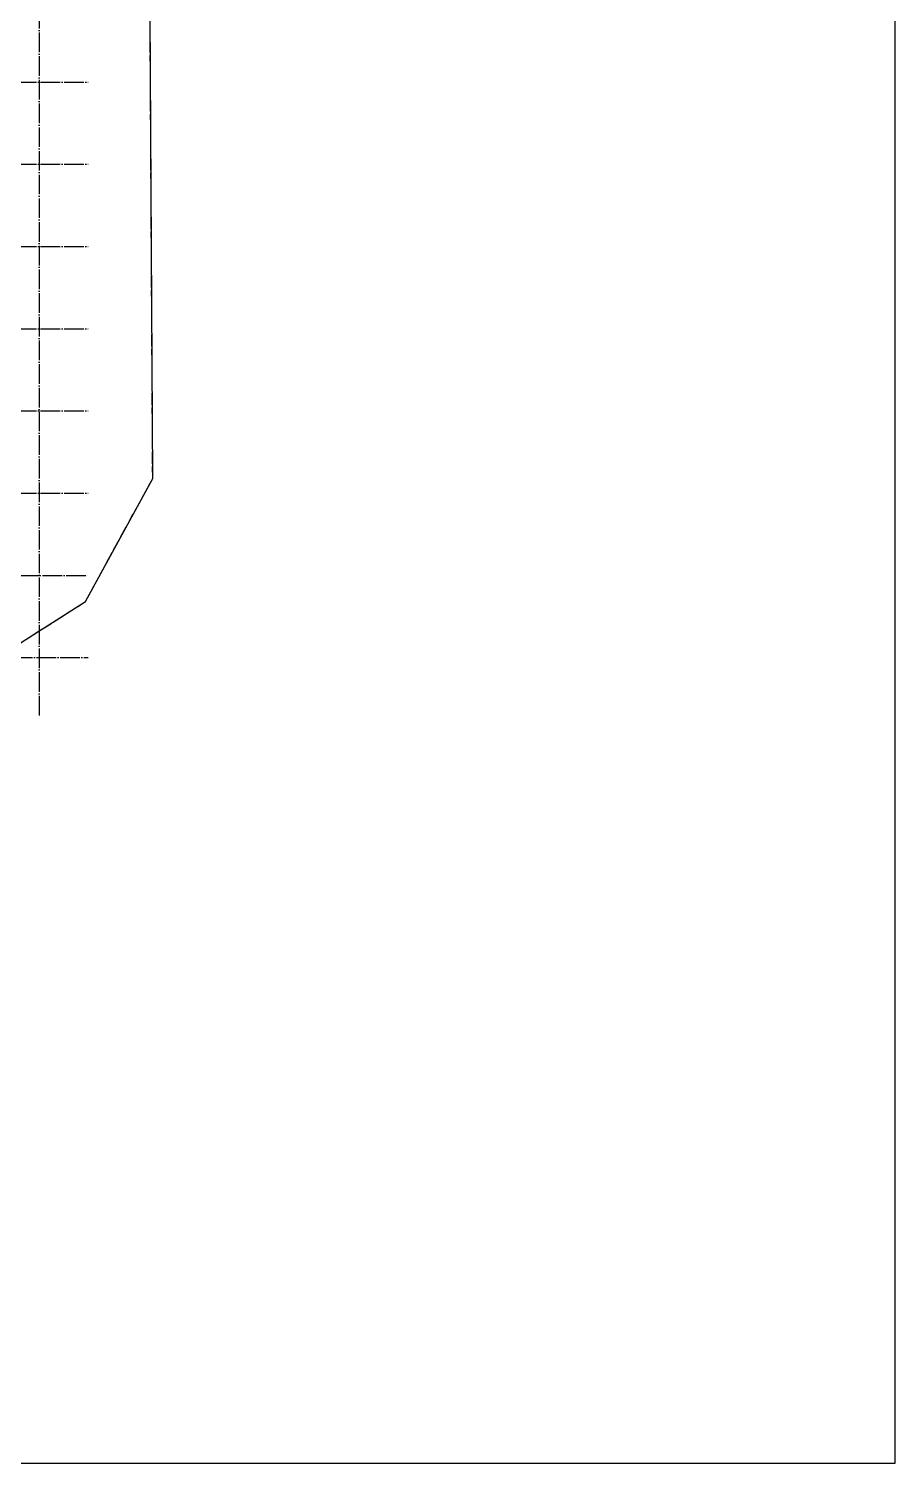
# Model space of a CAD drawing. Extents: x -190030 to 1780958, y -2186385 to 288330.
# Drawn here: x 137607 to 226120, y -6020 to 140546 of the extents above; entities that cross this region are included whole.
import ezdxf

# ---------------------------------------------------------------- set-up
doc = ezdxf.new("R2010")
doc.units = 0
doc.header["$LTSCALE"] = 1000
doc.header["$MEASUREMENT"] = 0
doc.linetypes.add('ACAD_ISO04W100', pattern=[30, 24, -3, 0, -3])
doc.linetypes.add('DOTE', pattern=[2.42, 2, -0.2, 0.02, -0.2])
doc.layers.add('04-不打印_辅助线', color=165, linetype='Continuous', plot=False)
doc.layers.add('04-不打印_面积', color=5, linetype='Continuous', plot=False)
doc.layers.add('A_AXIS-轴线', color=1, linetype='DOTE')
doc.layers.add('M-用地 红线', color=20, linetype='ACAD_ISO04W100')

# ---------------------------------------------------------------- blocks, each defined once
blk = doc.blocks.new('104 轴线')
for p, q in [((8400, 142578), (8400, -14422)), ((-139073, 50400), (13400, 50400)), ((-139073, 42000), (13400, 42000)), ((-139073, 33600), (13400, 33600)), ((-139073, 25200), (13400, 25200)), ((-139073, 16800), (13400, 16800)), ((-139073, 8400), (13400, 8400)), ((-105000, 0), (13400, 0)), ((-105000, 0), (13400, 0)), ((-52368, -8400), (13400, -8400))]:
    blk.add_line(p, q)
at = {"layer": 'Defpoints'}
blk.add_lwpolyline([(13135, -2670), (19996, 9914), (18926, 200140), (-165691, 199501, 0.0648429), (-234306, 190322, 0.0648942), (-298282, 163874), (-300993, 152958), (-177498, -41043), (-162540, -55229), (-143745, -84755), (-123037, -89354), (13135, -2670)], format="xyb", close=True, dxfattribs=at)
blk = doc.blocks.new('A$C63741260')
at = {"layer": '04-不打印_辅助线'}
blk.add_lwpolyline([(0, -1242375), (416150, -1242375), (416150, -948025), (0, -948025)], close=True, dxfattribs=at)
blk.add_lwpolyline([(0, -1242375), (416150, -1242375), (416150, -948025), (0, -948025)], close=True, dxfattribs=at)
blk.add_lwpolyline([(0, -1242375), (416150, -1242375), (416150, -948025), (0, -948025)], close=True, dxfattribs=at)
blk.add_lwpolyline([(0, -1242375), (416150, -1242375), (416150, -948025), (0, -948025)], close=True, dxfattribs=at)
at = {"layer": '04-不打印_面积'}
blk.add_lwpolyline([(0, -1242375), (416150, -1242375), (416150, -948025), (0, -948025)], close=True, dxfattribs=at)

msp = doc.modelspace()

# ---------------------------------------------------------------- linework, layer by layer
at = {"layer": '04-不打印_辅助线'}
msp.add_lwpolyline([(-190030.1, -6020), (226119.9, -6020), (226119.9, 288330), (-190030.1, 288330)], close=True, dxfattribs=at)
at = {"layer": 'Defpoints', "color": 8}
msp.add_lwpolyline([(143408.1, 82020), (150269.1, 94604), (149199.1, 284830), (-35417.9, 284191, 0.06484287), (-104032.9, 275012, 0.06489419), (-168008.9, 248564), (-170719.9, 237648), (-47224.9, 43647), (-32266.9, 29461), (-13471.9, -65), (7236.1, -4664), (143408.1, 82020)], format="xyb", close=True, dxfattribs=at)
at = {"layer": 'M-用地 红线', "color": 8, "ltscale": 0.05}
msp.add_lwpolyline([(143408.1, 82020), (150269.1, 94604), (149199.1, 284830), (-35417.9, 284191, 0.06484287), (-104032.9, 275012, 0.06489419), (-168008.9, 248564), (-170719.9, 237648), (-47224.9, 43647), (-32266.9, 29461), (-13471.9, -65), (7236.1, -4664), (143408.1, 82020)], format="xyb", close=True, dxfattribs=at)
msp.add_lwpolyline([(143408.1, 82020), (150269.1, 94604), (149199.1, 284830), (-35417.9, 284191, 0.06484287), (-104032.9, 275012, 0.06489419), (-168008.9, 248564), (-170719.9, 237648), (-47224.9, 43647), (-32266.9, 29461), (-13471.9, -65), (7236.1, -4664), (143408.1, 82020)], format="xyb", close=True, dxfattribs=at)

# ---------------------------------------------------------------- block references
at = {"layer": '04-不打印_面积'}
msp.add_blockref('A$C63741260', (-190030.1, 1236354.8), dxfattribs=at)
at = {"layer": 'A_AXIS-轴线', "rotation": 7.036962474964308e-07}
msp.add_blockref('104 轴线', (130273.5, 84689.5), dxfattribs=at)

doc.saveas('drawing.dxf')
